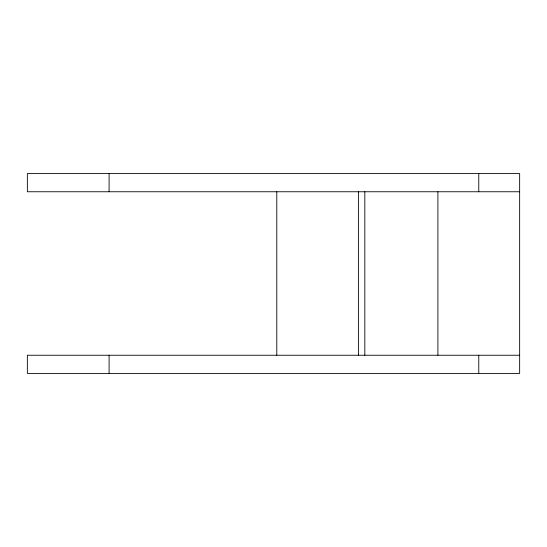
<?xml version="1.0" encoding="UTF-8"?>
<svg xmlns="http://www.w3.org/2000/svg" width="547" height="547" viewBox="0 0 547 547"><rect width="100%" height="100%" fill="white"/><g stroke="black" fill="none" stroke-linecap="round" stroke-linejoin="round"><path stroke-width="0.82" d="M519.65 191.758L27.35 191.758L27.35 173.59L519.65 173.59L519.65 373.41L27.35 373.41L27.35 355.242L519.65 355.242M478.775 173.59L478.775 191.758M478.775 355.242L478.775 373.41M437.908 191.758L437.908 355.242M364.828 191.758L364.828 355.242M358.531 191.758L358.531 355.242M276.789 191.758L276.789 355.242M109.092 173.59L109.092 191.758M109.092 355.242L109.092 373.41"/></g></svg>
